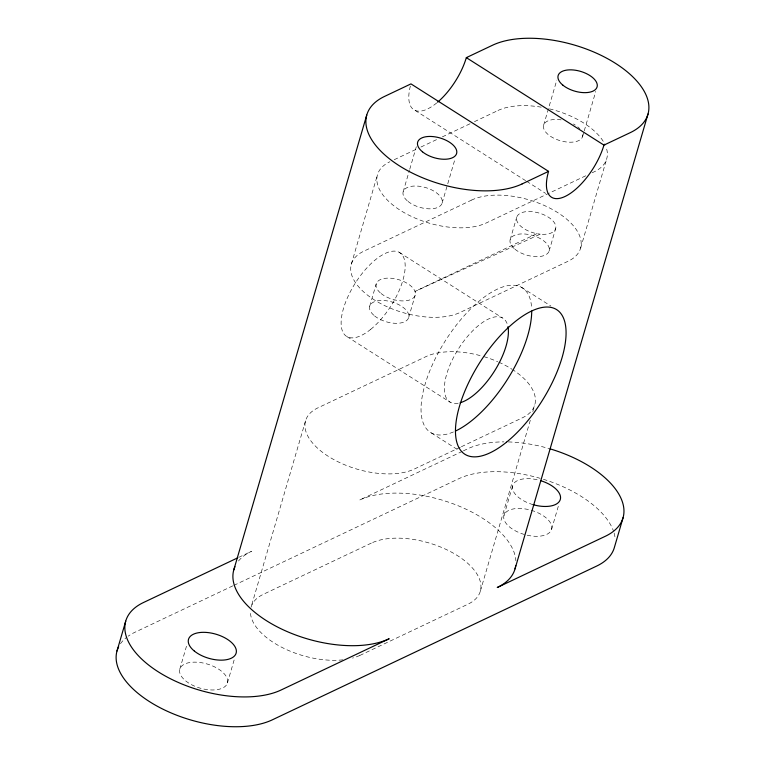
<?xml version="1.0" encoding="UTF-8"?>
<svg xmlns="http://www.w3.org/2000/svg" width="765" height="765" viewBox="0 0 765 765"><rect width="100%" height="100%" fill="white"/><g stroke="black" fill="none" stroke-linecap="round" stroke-linejoin="round"><path stroke-width="0.57" stroke-dasharray="3.83 2.87" d="M179.785 669.174L187.157 643.939M227.415 682.963L234.798 657.728M305.531 420.874L251.035 607.286A63.113 32.025 16.3 0 1 263.504 594.233L371.551 542.997M351.307 264.288L377.461 174.812M369.696 306.249L376.227 283.882M403.155 191.795L409.409 170.385M409.744 169.256L416.332 146.717M408.663 317.532L415.204 295.166M442.122 203.079L454.974 159.12M510.169 239.655L516.71 217.279M543.628 125.192L556.805 80.115M549.136 250.93L555.677 228.563M582.595 136.476L583.915 131.963M584.25 130.844L595.772 91.398M480.344 591.154L530.489 419.612M532.823 411.599L534.831 404.742M580.606 248.156L606.769 158.68M503.963 515.486L512.674 485.66M551.594 529.275L558.966 504.03M394.195 159.713L416.667 149.06M420.941 147.033L438.058 138.914M442.342 136.887L470.159 123.701M474.434 121.673L497.977 110.514M585.751 175.797L486.253 222.969A63.113 32.044 16.3 0 1 400.286 210.308A63.113 32.044 16.3 0 1 389.901 161.74M592.167 172.756L594.309 171.743A63.113 32.044 16.3 0 0 606.062 147.071M536.829 233.66L414.984 291.436L540.243 234.167A20.282 10.299 16.3 0 0 551.594 219.584A20.282 10.299 16.3 0 0 518.326 214.678A20.282 10.299 16.3 0 0 536.829 233.66L540.243 234.167M460.32 447.229L414.314 469.041A63.113 32.034 16.3 0 1 328.338 456.361A63.113 32.034 16.3 0 1 317.982 407.812L426.048 356.576A63.113 32.044 16.3 0 1 481.826 356.05M461.391 446.722L522.38 417.805A63.113 32.044 16.3 0 0 512.952 369.858M238.728 557.36L251.57 551.278A90.155 45.757 16.3 0 0 237.848 561.835M462.337 451.35L359.627 500.042A90.155 45.747 16.3 0 1 455.682 504.766A90.155 45.747 16.3 0 1 515.878 560.822M463.408 450.843L467.683 448.816A90.155 45.757 16.3 0 1 503.925 441.874M232.799 585.866L134.793 632.33A90.155 45.737 16.3 0 0 128.128 636.212M233.88 585.359L458.962 478.641A90.155 45.757 16.3 0 1 540.157 478.326M359.827 655.452L467.884 604.226A63.113 32.025 16.3 0 0 457.566 555.696A63.113 32.025 16.3 0 0 371.57 543.007M415.127 110.428L525.622 180.664M526.626 181.295L545.703 193.43M521.414 287.305L550.905 306.048M399.234 252.364L502.452 317.963M347.08 336.676L450.289 402.275M431.317 432.933L457.862 449.801M582.796 134.669A20.282 10.28 16.2 0 1 563.729 141.554A20.282 10.28 16.2 0 1 543.437 127.009A20.282 10.28 16.2 0 1 562.476 120.115M573.387 123.968A20.282 10.28 16.2 0 1 575.27 125.068M577.776 126.866A20.282 10.28 16.2 0 1 579.841 128.788M359.808 655.442A63.113 32.025 16.3 0 1 352.512 658.091M342.835 659.851A63.113 32.025 16.3 0 1 280.315 646.54A63.113 32.025 16.3 0 1 250.461 610.613M483.939 356.653A63.113 32.044 16.3 0 1 497.728 361.702M498.828 362.189A63.113 32.044 16.3 0 1 512.024 369.266M453.435 431.948A85.651 36.567 -57.6 0 1 423.055 392.177A85.651 36.567 -57.6 0 1 482.82 298.187A85.651 36.567 -57.6 0 1 531.675 308.917M458.225 403.203A49.591 21.171 -57.6 0 1 458.675 348.496A49.591 21.171 -57.6 0 1 507.769 325.737M436.748 102.921A46.206 19.727 -57.6 0 1 410.356 86.082M508.323 441.931A90.155 45.757 16.3 0 1 548.878 448.5M543.38 479.292A90.155 45.757 16.3 0 1 613.396 530.862M614.094 533.033A90.155 45.757 16.3 0 1 615.136 538.369M120.468 643.738A90.155 45.737 16.3 0 1 126.474 637.455M533.09 504.661A24.796 12.575 16.2 0 1 512.598 485.947A24.796 12.575 16.2 0 1 538.856 480.152M524.369 534.486A24.796 12.575 16.3 0 1 508.429 510.561A24.796 12.575 16.3 0 1 549.547 521.481A24.796 12.575 16.3 0 1 526.454 535.041M497.958 110.504A63.113 32.044 16.3 0 1 544.154 107.702M549.5 108.869A63.113 32.044 16.3 0 1 605.23 145.025M471.823 199.99L363.757 251.226A63.113 32.044 16.3 0 0 374.123 299.784A63.113 32.044 16.3 0 0 460.1 312.455L568.146 261.219A63.113 32.044 16.3 0 0 557.771 212.651A63.113 32.044 16.3 0 0 471.804 199.981M407.984 201.405A20.282 10.299 16.3 0 0 441.348 204.704A20.282 10.299 16.3 0 0 418.589 186.182A20.282 10.299 16.3 0 0 407.984 201.405M370.652 329.399A49.591 21.171 -57.6 0 0 402.074 254.764A49.591 21.171 -57.6 0 0 346.736 299.383A49.591 21.171 -57.6 0 0 370.652 329.399M185.694 680.898A24.796 12.565 16.3 0 0 226.469 684.962A24.796 12.565 16.3 0 0 198.642 662.337A24.796 12.565 16.3 0 0 185.694 680.898M514.96 249.227A20.282 10.27 16.2 0 0 548.352 252.565A20.282 10.27 16.2 0 0 525.66 234.08A20.282 10.27 16.2 0 0 514.96 249.227M374.544 315.878A20.282 10.308 16.4 0 0 407.888 319.168A20.282 10.308 16.4 0 0 385.091 300.626A20.282 10.308 16.4 0 0 374.544 315.878M381.047 293.483A20.282 10.289 16.3 0 0 414.42 296.791A20.282 10.289 16.3 0 0 391.68 278.278A20.282 10.289 16.3 0 0 381.047 293.483"/><path stroke-width="1.15" d="M116.997 650.996L125.718 621.17M233.774 569.944L366.741 115.094M515.036 568.844L648.003 114.004M623.102 517.618L614.381 547.444A90.155 45.757 16.3 0 1 596.576 566.11L272.407 719.798A90.155 45.737 16.3 0 1 165.221 710.283A90.155 45.737 16.3 0 1 118.661 646.741M522.151 183.896L548.572 171.37A46.206 19.727 -57.6 0 0 565.086 196.452A46.206 19.727 -57.6 0 0 603.948 145.111L630.207 132.67A90.155 45.747 16.3 0 0 615.442 63.323A90.155 45.747 16.3 0 0 492.603 45.202L466.334 57.643A46.206 19.727 -57.6 0 1 437.609 102.194M237.657 557.867L143.514 602.504A90.165 45.757 16.3 0 0 158.307 671.861A90.165 45.757 16.3 0 0 281.137 689.982L389.184 638.746A90.155 45.757 16.3 0 1 283.021 629.719A90.155 45.757 16.3 0 1 234.941 566.722M466.334 57.643L603.948 145.111M548.572 171.37L410.958 83.892L384.537 96.428A90.155 45.766 16.3 0 0 399.33 165.785A90.155 45.766 16.3 0 0 522.16 183.906M531.713 311.087A85.651 36.567 -57.6 0 1 455.405 431.078M507.97 326.684A49.591 21.171 -57.6 0 1 494.525 371.015A49.591 21.171 -57.6 0 1 460.119 402.763M515.725 565.488A90.155 45.747 16.3 0 1 497.24 587.51L605.297 536.284A90.155 45.757 16.3 0 0 549.949 448.816M540.932 480.755A24.796 12.575 16.2 0 1 560.238 499.679A24.796 12.575 16.2 0 1 533.09 504.661M422.471 151.814A20.282 10.299 16.3 0 0 455.835 155.123A20.282 10.299 16.3 0 0 433.086 136.6A20.282 10.299 16.3 0 0 422.471 151.814M562.954 85.221A20.282 10.299 16.3 0 0 596.317 88.52A20.282 10.299 16.3 0 0 573.549 69.998A20.282 10.299 16.3 0 0 562.954 85.221M506.449 442.227A85.651 36.567 -57.6 0 0 560.716 313.325A85.651 36.567 -57.6 0 0 465.149 390.399A85.651 36.567 -57.6 0 0 506.449 442.227M194.358 651.072A24.796 12.575 16.2 0 0 235.171 655.127A24.796 12.575 16.2 0 0 207.43 632.521A24.796 12.575 16.2 0 0 194.358 651.072"/></g></svg>
